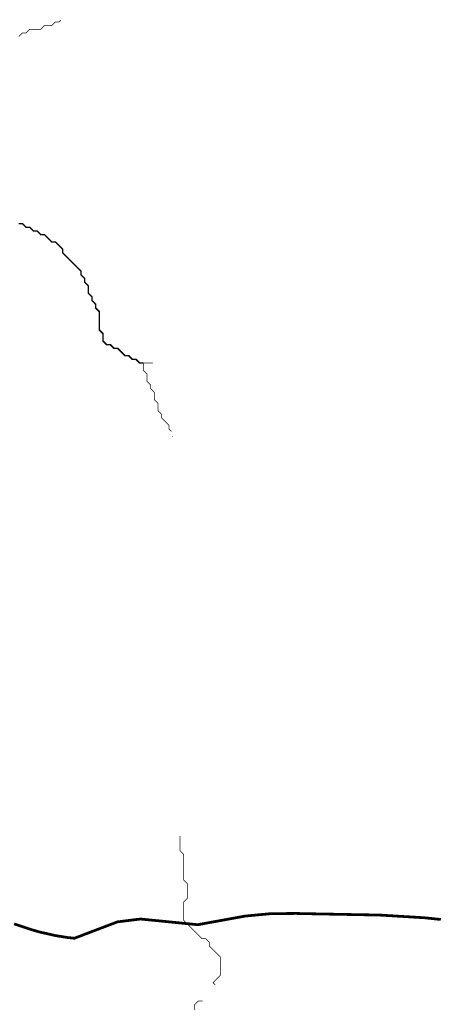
# Model space of a CAD drawing. Header units: metres. Extents: x 442821 to 452274, y 2561971 to 2571293.
# Drawn here: x 451493 to 451954, y 2566590 to 2567671 of the extents above; entities that cross this region are included whole.
import ezdxf

# ---------------------------------------------------------------- set-up
doc = ezdxf.new("R2010")
doc.units = ezdxf.units.M
doc.header["$LTSCALE"] = 8
doc.layers.add('A_MAIN_PIPE', color=5, linetype='Continuous')
doc.layers.add('A_STREAMS', color=5, linetype='Continuous')

msp = doc.modelspace()

# ---------------------------------------------------------------- linework, layer by layer
at = {"layer": 'A_MAIN_PIPE', "color": 5, "const_width": 3}
msp.add_lwpolyline([(451952.7, 2566689.2), (451934.4, 2566691.1), (451886.1, 2566694), (451801.6, 2566695.6), (451794.9, 2566695.8), (451776.5, 2566695.6), (451766.6, 2566695.5), (451750.5, 2566694), (451739.1, 2566692.9), (451687.4, 2566683.5), (451624.9, 2566689.7), (451599.8, 2566686.6), (451552.8, 2566668.7), (451545.5, 2566669.5), (451531.8, 2566671.7), (451515.4, 2566675.4), (451505.9, 2566678.1), (451487, 2566684.4)], dxfattribs=at)
at = {"layer": 'A_STREAMS', "color": 5}
for points, const_width in [([(451538.1, 2567670.5), (451536.1, 2567668.6), (451532.1, 2567668.6), (451528.1, 2567664.6), (451524.1, 2567664.6), (451520.1, 2567664.6), (451516.1, 2567660.6), (451512.1, 2567660.6), (451508.1, 2567660.6), (451504.1, 2567660.6), (451500.1, 2567656.6), (451496.1, 2567656.6), (451492.1, 2567652.6)], 0.8), ([(451628.1, 2567296.4), (451624.1, 2567296.4), (451620.1, 2567300.4), (451616.1, 2567300.4), (451612.1, 2567304.4), (451608.1, 2567304.4), (451604.1, 2567308.4), (451600.1, 2567312.4), (451596.1, 2567312.4), (451592.1, 2567316.4), (451588.1, 2567316.4), (451584.1, 2567320.4), (451584.1, 2567324.4), (451584.1, 2567328.4), (451580.1, 2567332.4), (451580.1, 2567336.4), (451580.1, 2567340.4), (451580.1, 2567344.4), (451580.1, 2567348.4), (451580.1, 2567352.4), (451576.1, 2567356.4), (451576.1, 2567360.4), (451572.1, 2567364.5), (451572.1, 2567368.5), (451568.1, 2567372.5), (451568.1, 2567376.5), (451568.1, 2567380.5), (451564.1, 2567384.5), (451564.1, 2567388.5), (451560.1, 2567392.5), (451560.1, 2567396.5), (451556.1, 2567400.5), (451552.1, 2567404.5), (451548.1, 2567408.5), (451544.1, 2567412.5), (451540.1, 2567416.5), (451540.1, 2567420.5), (451536.1, 2567424.5), (451532.1, 2567428.5), (451528.1, 2567428.5), (451524.1, 2567432.5), (451520.1, 2567436.5), (451516.1, 2567436.5), (451512.1, 2567440.5), (451508.1, 2567440.5), (451504.1, 2567444.5), (451500.1, 2567444.5), (451496.1, 2567448.5), (451492.1, 2567448.5)], 1.6), ([(451638.7, 2567296.4), (451636.1, 2567296.4), (451632.1, 2567296.4), (451628.1, 2567296.4)], 0.8), ([(451658.8, 2567221.7), (451656.1, 2567224.4), (451656.1, 2567228.4), (451652.1, 2567232.4), (451648.1, 2567236.4), (451648.1, 2567240.4), (451644.1, 2567244.4), (451644.1, 2567248.4), (451644.1, 2567252.4), (451640.1, 2567256.4), (451640.1, 2567260.4), (451640.1, 2567264.4), (451636.1, 2567268.4), (451636.1, 2567272.4), (451632.1, 2567276.4), (451632.1, 2567280.4), (451632.1, 2567284.4), (451628.1, 2567288.4), (451628.1, 2567292.4), (451628.1, 2567296.4)], 0.8), ([(451660.3, 2567216.2), (451660.1, 2567216.4), (451660.1, 2567216.9)], 0.8), ([(451668.1, 2566780.2), (451668.1, 2566776.2), (451668.1, 2566772.2), (451668.1, 2566768.2), (451668.1, 2566764.2), (451672.1, 2566760.2), (451672.1, 2566756.2), (451672.1, 2566752.2), (451672.1, 2566748.2), (451672.1, 2566744.2), (451672.1, 2566740.2), (451672.1, 2566736.2), (451672.1, 2566732.2), (451676.1, 2566728.2), (451676.1, 2566724.2), (451676.1, 2566720.2), (451676.1, 2566716.2), (451676.1, 2566712.2), (451672.1, 2566708.2), (451672.1, 2566704.2), (451672.1, 2566700.2), (451672.1, 2566696.2), (451672.1, 2566692.2), (451672.1, 2566688.2), (451676.1, 2566684.2), (451680.1, 2566680.2), (451684.1, 2566676.2), (451688.1, 2566672.2), (451692.1, 2566668.2), (451696.1, 2566668.2), (451700.1, 2566664.2), (451700.1, 2566660.2), (451704.1, 2566656.2), (451708.1, 2566652.2), (451712.1, 2566648.2), (451712.1, 2566644.2), (451712.1, 2566640.2), (451712.1, 2566636.2), (451712.1, 2566632.2), (451712.1, 2566628.2), (451708.1, 2566624.2), (451704.1, 2566620.2), (451706.5, 2566617.8)], 0.8), ([(451692.8, 2566600.2), (451692.1, 2566600.2), (451688.1, 2566600.2), (451684.1, 2566596.2), (451684.1, 2566592.2), (451684.1, 2566590.6)], 0.8)]:
    msp.add_lwpolyline(points, dxfattribs=dict(at, const_width=const_width))

doc.saveas('drawing.dxf')
